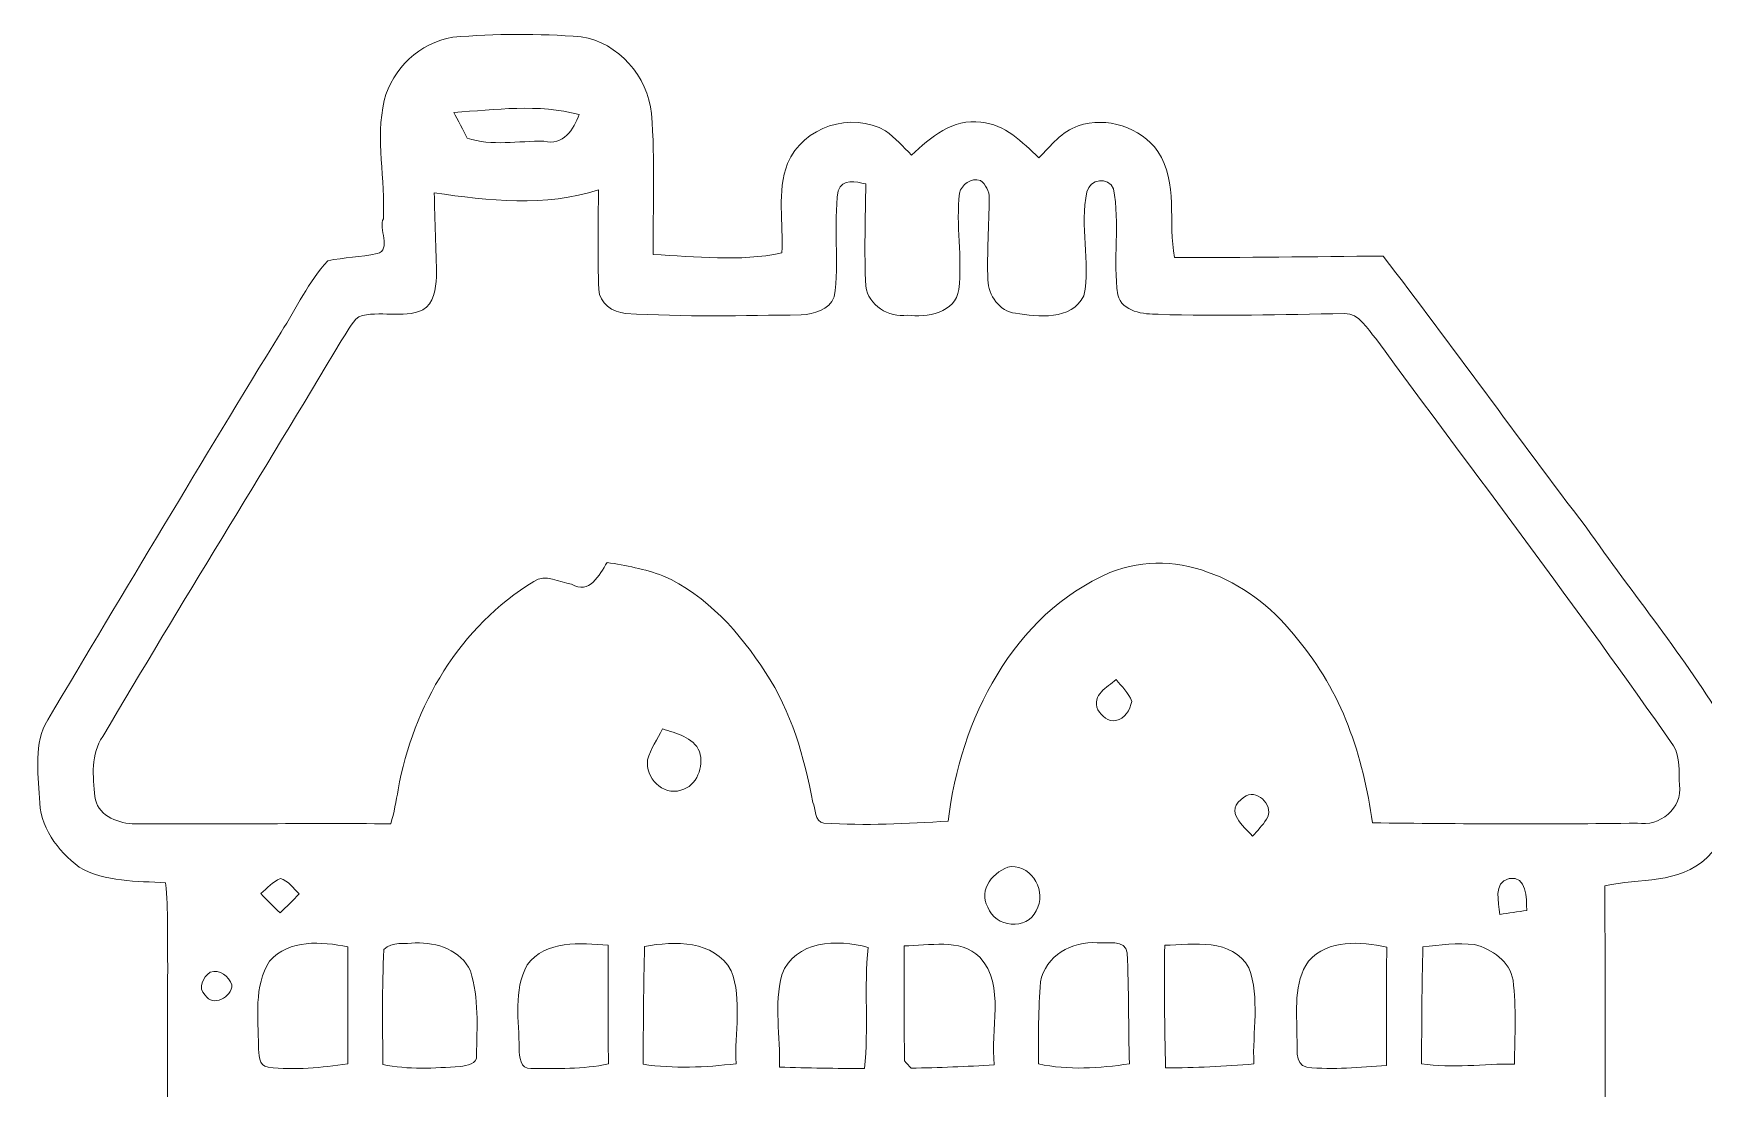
# Model space of a CAD drawing. Header units: centimetres. Extents: x -16.3 to 16.3, y -12.8 to 12.8.
# Drawn here: x -16.3 to 2.02, y 1.24 to 12.8 of the extents above; entities that cross this region are included whole.
import ezdxf

# ---------------------------------------------------------------- set-up
doc = ezdxf.new("R2010")
doc.units = ezdxf.units.CM
doc.header["$MEASUREMENT"] = 0
doc.layers.add('Layer 1', color=7, linetype='Continuous')

msp = doc.modelspace()

# ---------------------------------------------------------------- linework, layer by layer
at = {"layer": 'Layer 1', "color": 251, "lineweight": 9}
for points, knots in [([(-11.70433, 12.76209), (-11.23655, 12.80442), (-10.76383, 12.80371), (-10.29534, 12.76702), (-10.29534, 12.76702), (-9.88647, 12.70599), (-9.56368, 12.33064), (-9.52417, 11.92494), (-9.52417, 11.92494), (-9.48183, 11.412), (-9.509, 10.89624), (-9.50441, 10.38224), (-9.50441, 10.38224), (-9.03732, 10.35755), (-8.55684, 10.2997), (-8.09506, 10.39812), (-8.09506, 10.39812), (-8.07072, 10.72232), (-8.15504, 11.07016), (-8.03014, 11.38025), (-8.03014, 11.38025), (-7.86294, 11.78066), (-7.32918, 11.95458), (-6.95559, 11.73621), (-6.95559, 11.73621), (-6.85117, 11.6593), (-6.76262, 11.56335), (-6.67196, 11.47092), (-6.67196, 11.47092), (-6.46453, 11.66424), (-6.21546, 11.87344), (-5.90996, 11.83075), (-5.90996, 11.83075), (-5.64185, 11.80817), (-5.45911, 11.61027), (-5.2732, 11.44234), (-5.2732, 11.44234), (-5.14302, 11.57322), (-5.02378, 11.73021), (-4.84209, 11.79089), (-4.84209, 11.79089), (-4.5306, 11.89637), (-4.16088, 11.77995), (-3.96932, 11.51149), (-3.96932, 11.51149), (-3.74179, 11.16682), (-3.86138, 10.73361), (-3.78518, 10.34803), (-3.78518, 10.34803), (-3.02318, 10.34591), (-2.26118, 10.35685), (-1.49918, 10.36425), (-1.49918, 10.36425), (-0.74176, 9.38424), (-0.0242, 8.37388), (0.72933, 7.39069), (0.72933, 7.39069), (1.24191, 6.65903), (1.812, 5.96512), (2.27414, 5.19959), (2.27414, 5.19959), (2.43642, 4.73639), (2.43889, 4.12609), (2.05189, 3.76872), (2.05189, 3.76872), (1.74956, 3.47556), (1.31212, 3.54541), (0.935, 3.4618), (0.935, 3.4618), (0.94205, -0.94227), (0.93323, -5.34601), (0.93958, -9.75009), (0.93958, -9.75009), (1.07576, -9.81993), (1.23168, -9.87673), (1.322, -10.00832), (1.322, -10.00832), (1.51743, -10.28031), (1.44406, -10.71423), (1.1442, -10.88215), (1.1442, -10.88215), (0.91171, -10.97599), (0.65313, -10.94706), (0.40865, -10.95976), (0.40865, -10.95976), (-4.58951, -10.95024), (-9.58802, -10.96258), (-14.58582, -10.95376), (-14.58582, -10.95376), (-14.93613, -10.99327), (-15.32666, -10.73927), (-15.28997, -10.35686), (-15.28997, -10.35686), (-15.3256, -10.06371), (-15.06207, -9.87285), (-14.83524, -9.74973), (-14.83524, -9.74973), (-14.82606, -5.6367), (-14.83559, -1.52331), (-14.83065, 2.59009), (-14.83065, 2.59009), (-14.83453, 2.89101), (-14.8236, 3.19299), (-14.85288, 3.49285), (-14.85288, 3.49285), (-15.17108, 3.51578), (-15.51433, 3.49673), (-15.79973, 3.66642), (-15.79973, 3.66642), (-16.03927, 3.84245), (-16.24176, 4.11444), (-16.23541, 4.42454), (-16.23541, 4.42454), (-16.25129, 4.70746), (-16.3035, 5.02285), (-16.14616, 5.27932), (-16.14616, 5.27932), (-15.3009, 6.70101), (-14.44965, 8.11953), (-13.58676, 9.53029), (-13.58676, 9.53029), (-13.41919, 9.79311), (-13.28443, 10.07992), (-13.07523, 10.31345), (-13.07523, 10.31345), (-12.89637, 10.34909), (-12.71187, 10.35191), (-12.53371, 10.39176), (-12.53371, 10.39176), (-12.36826, 10.4274), (-12.5256, 10.67611), (-12.46492, 10.77383), (-12.46492, 10.77383), (-12.44093, 11.20457), (-12.55418, 11.64237), (-12.45505, 12.06817), (-12.45505, 12.06817), (-12.36932, 12.42095), (-12.06064, 12.70247), (-11.70433, 12.76209), (-11.70433, 12.76209), (-11.70433, 12.76209), (-11.70433, 12.76209), (-11.70433, 12.76209)], [0, 0, 0, 0, 0.02702703, 0.02702703, 0.02702703, 0.02702703, 0.05405405, 0.05405405, 0.05405405, 0.05405405, 0.08108108, 0.08108108, 0.08108108, 0.08108108, 0.10810811, 0.10810811, 0.10810811, 0.10810811, 0.13513514, 0.13513514, 0.13513514, 0.13513514, 0.16216216, 0.16216216, 0.16216216, 0.16216216, 0.18918919, 0.18918919, 0.18918919, 0.18918919, 0.21621622, 0.21621622, 0.21621622, 0.21621622, 0.24324324, 0.24324324, 0.24324324, 0.24324324, 0.27027027, 0.27027027, 0.27027027, 0.27027027, 0.2972973, 0.2972973, 0.2972973, 0.2972973, 0.32432432, 0.32432432, 0.32432432, 0.32432432, 0.35135135, 0.35135135, 0.35135135, 0.35135135, 0.37837838, 0.37837838, 0.37837838, 0.37837838, 0.40540541, 0.40540541, 0.40540541, 0.40540541, 0.43243243, 0.43243243, 0.43243243, 0.43243243, 0.45945946, 0.45945946, 0.45945946, 0.45945946, 0.48648649, 0.48648649, 0.48648649, 0.48648649, 0.51351351, 0.51351351, 0.51351351, 0.51351351, 0.54054054, 0.54054054, 0.54054054, 0.54054054, 0.56756757, 0.56756757, 0.56756757, 0.56756757, 0.59459459, 0.59459459, 0.59459459, 0.59459459, 0.62162162, 0.62162162, 0.62162162, 0.62162162, 0.64864865, 0.64864865, 0.64864865, 0.64864865, 0.67567568, 0.67567568, 0.67567568, 0.67567568, 0.7027027, 0.7027027, 0.7027027, 0.7027027, 0.72972973, 0.72972973, 0.72972973, 0.72972973, 0.75675676, 0.75675676, 0.75675676, 0.75675676, 0.78378378, 0.78378378, 0.78378378, 0.78378378, 0.81081081, 0.81081081, 0.81081081, 0.81081081, 0.83783784, 0.83783784, 0.83783784, 0.83783784, 0.86486486, 0.86486486, 0.86486486, 0.86486486, 0.89189189, 0.89189189, 0.89189189, 0.89189189, 0.91891892, 0.91891892, 0.91891892, 0.91891892, 0.94594595, 0.94594595, 0.94594595, 0.94594595, 1, 1, 1, 1]), ([(-11.69093, 11.938), (-11.65459, 11.86779), (-11.58157, 11.72774), (-11.54523, 11.65754), (-11.54523, 11.65754), (-11.27747, 11.56476), (-10.98079, 11.62932), (-10.7035, 11.62191), (-10.7035, 11.62191), (-10.49325, 11.57005), (-10.37718, 11.7542), (-10.31545, 11.91542), (-10.31545, 11.91542), (-10.76171, 12.03501), (-11.2369, 11.96798), (-11.69093, 11.938), (-11.69093, 11.938), (-11.69093, 11.938), (-11.69093, 11.938), (-11.69093, 11.938)], [0, 0, 0, 0, 0.16666667, 0.16666667, 0.16666667, 0.16666667, 0.33333333, 0.33333333, 0.33333333, 0.33333333, 0.5, 0.5, 0.5, 0.5, 0.66666667, 0.66666667, 0.66666667, 0.66666667, 1, 1, 1, 1]), ([(-7.4777, 11.08004), (-7.52921, 10.69551), (-7.46148, 10.3004), (-7.51933, 9.91552), (-7.51933, 9.91552), (-7.57154, 9.77229), (-7.7437, 9.72855), (-7.88058, 9.71937), (-7.88058, 9.71937), (-8.52263, 9.71125), (-9.1668, 9.69433), (-9.8078, 9.73596), (-9.8078, 9.73596), (-9.94891, 9.74584), (-10.09531, 9.84567), (-10.10061, 9.99771), (-10.10061, 9.99771), (-10.11859, 10.36108), (-10.1059, 10.72515), (-10.1059, 11.08886), (-10.1059, 11.08886), (-10.6841, 10.90154), (-11.31381, 10.96997), (-11.90577, 11.05676), (-11.90577, 11.05676), (-11.90224, 10.74949), (-11.88566, 10.44222), (-11.88143, 10.13495), (-11.88143, 10.13495), (-11.89272, 10.00513), (-11.90577, 9.84355), (-12.03277, 9.77476), (-12.03277, 9.77476), (-12.2529, 9.6714), (-12.50831, 9.77582), (-12.7355, 9.69856), (-12.7355, 9.69856), (-12.82123, 9.62942), (-12.86215, 9.52005), (-12.92812, 9.43398), (-12.92812, 9.43398), (-13.79172, 7.98406), (-14.68425, 6.55108), (-15.54291, 5.09799), (-15.54291, 5.09799), (-15.67591, 4.90749), (-15.65156, 4.65772), (-15.62899, 4.43865), (-15.62899, 4.43865), (-15.60817, 4.24532), (-15.3958, 4.14937), (-15.22188, 4.14196), (-15.22188, 4.14196), (-14.27573, 4.13314), (-13.32958, 4.14937), (-12.38308, 4.14055), (-12.38308, 4.14055), (-12.34815, 4.26296), (-12.32346, 4.38855), (-12.30229, 4.51379), (-12.30229, 4.51379), (-12.14354, 5.4303), (-11.61967, 6.31049), (-10.81463, 6.79661), (-10.81463, 6.79661), (-10.68728, 6.88869), (-10.53593, 6.78356), (-10.40223, 6.76733), (-10.40223, 6.76733), (-10.20502, 6.64739), (-10.09108, 6.86999), (-10.01135, 7.00475), (-10.01135, 7.00475), (-9.80392, 6.97371), (-9.59613, 6.93208), (-9.39857, 6.85941), (-9.39857, 6.85941), (-8.91563, 6.64739), (-8.55368, 6.23323), (-8.27181, 5.7986), (-8.27181, 5.7986), (-7.98888, 5.37245), (-7.84812, 4.87221), (-7.75252, 4.37479), (-7.75252, 4.37479), (-7.72535, 4.31553), (-7.73558, 4.15925), (-7.63222, 4.14866), (-7.63222, 4.14866), (-7.17855, 4.11868), (-6.7217, 4.1409), (-6.26803, 4.17018), (-6.26803, 4.17018), (-6.14209, 5.27967), (-5.5593, 6.43114), (-4.49567, 6.89504), (-4.49567, 6.89504), (-3.73508, 7.20125), (-2.89935, 6.77792), (-2.43827, 6.16302), (-2.43827, 6.16302), (-1.95285, 5.59893), (-1.71649, 4.8768), (-1.61418, 4.15113), (-1.61418, 4.15113), (-0.64615, 4.1402), (0.32222, 4.13173), (1.2906, 4.14796), (1.2906, 4.14796), (1.53225, 4.10315), (1.79225, 4.312), (1.75168, 4.56635), (1.75168, 4.56635), (1.74639, 4.70887), (1.76438, 4.86904), (1.68571, 4.99568), (1.68571, 4.99568), (0.63443, 6.50981), (-0.48811, 7.97242), (-1.5775, 9.45903), (-1.5775, 9.45903), (-1.67592, 9.56592), (-1.7553, 9.73596), (-1.92285, 9.73419), (-1.92285, 9.73419), (-2.60302, 9.72432), (-3.28423, 9.70032), (-3.96404, 9.72573), (-3.96404, 9.72573), (-4.1242, 9.72573), (-4.35985, 9.75006), (-4.4096, 9.9388), (-4.4096, 9.9388), (-4.4611, 10.32263), (-4.38631, 10.72197), (-4.45405, 11.10156), (-4.45405, 11.10156), (-4.51331, 11.24338), (-4.7151, 11.20775), (-4.74756, 11.06734), (-4.74756, 11.06734), (-4.8294, 10.6934), (-4.70346, 10.30428), (-4.78001, 9.92928), (-4.78001, 9.92928), (-4.92042, 9.65199), (-5.28096, 9.69821), (-5.53143, 9.73737), (-5.53143, 9.73737), (-5.70958, 9.75854), (-5.8267, 9.93174), (-5.83411, 10.10214), (-5.83411, 10.10214), (-5.84399, 10.40129), (-5.82247, 10.7001), (-5.81824, 10.9989), (-5.81824, 10.9989), (-5.81683, 11.0751), (-5.85563, 11.14777), (-5.9156, 11.19328), (-5.9156, 11.19328), (-6.01615, 11.22503), (-6.12127, 11.15024), (-6.14561, 11.05323), (-6.14561, 11.05323), (-6.18583, 10.70327), (-6.1114, 10.34767), (-6.15196, 9.99842), (-6.15196, 9.99842), (-6.18689, 9.74053), (-6.50756, 9.68798), (-6.71711, 9.71655), (-6.71711, 9.71655), (-6.92102, 9.68516), (-7.14645, 9.8238), (-7.17326, 10.03264), (-7.17326, 10.03264), (-7.1916, 10.40659), (-7.17573, 10.78089), (-7.17326, 11.15448), (-7.17326, 11.15448), (-7.28015, 11.17917), (-7.42902, 11.21445), (-7.4777, 11.08004), (-7.4777, 11.08004), (-7.4777, 11.08004), (-7.4777, 11.08004), (-7.4777, 11.08004)], [0, 0, 0, 0, 0.02083333, 0.02083333, 0.02083333, 0.02083333, 0.04166667, 0.04166667, 0.04166667, 0.04166667, 0.0625, 0.0625, 0.0625, 0.0625, 0.08333333, 0.08333333, 0.08333333, 0.08333333, 0.10416667, 0.10416667, 0.10416667, 0.10416667, 0.125, 0.125, 0.125, 0.125, 0.14583333, 0.14583333, 0.14583333, 0.14583333, 0.16666667, 0.16666667, 0.16666667, 0.16666667, 0.1875, 0.1875, 0.1875, 0.1875, 0.20833333, 0.20833333, 0.20833333, 0.20833333, 0.22916667, 0.22916667, 0.22916667, 0.22916667, 0.25, 0.25, 0.25, 0.25, 0.27083333, 0.27083333, 0.27083333, 0.27083333, 0.29166667, 0.29166667, 0.29166667, 0.29166667, 0.3125, 0.3125, 0.3125, 0.3125, 0.33333333, 0.33333333, 0.33333333, 0.33333333, 0.35416667, 0.35416667, 0.35416667, 0.35416667, 0.375, 0.375, 0.375, 0.375, 0.39583333, 0.39583333, 0.39583333, 0.39583333, 0.41666667, 0.41666667, 0.41666667, 0.41666667, 0.4375, 0.4375, 0.4375, 0.4375, 0.45833333, 0.45833333, 0.45833333, 0.45833333, 0.47916667, 0.47916667, 0.47916667, 0.47916667, 0.5, 0.5, 0.5, 0.5, 0.52083333, 0.52083333, 0.52083333, 0.52083333, 0.54166667, 0.54166667, 0.54166667, 0.54166667, 0.5625, 0.5625, 0.5625, 0.5625, 0.58333333, 0.58333333, 0.58333333, 0.58333333, 0.60416667, 0.60416667, 0.60416667, 0.60416667, 0.625, 0.625, 0.625, 0.625, 0.64583333, 0.64583333, 0.64583333, 0.64583333, 0.66666667, 0.66666667, 0.66666667, 0.66666667, 0.6875, 0.6875, 0.6875, 0.6875, 0.70833333, 0.70833333, 0.70833333, 0.70833333, 0.72916667, 0.72916667, 0.72916667, 0.72916667, 0.75, 0.75, 0.75, 0.75, 0.77083333, 0.77083333, 0.77083333, 0.77083333, 0.79166667, 0.79166667, 0.79166667, 0.79166667, 0.8125, 0.8125, 0.8125, 0.8125, 0.83333333, 0.83333333, 0.83333333, 0.83333333, 0.85416667, 0.85416667, 0.85416667, 0.85416667, 0.875, 0.875, 0.875, 0.875, 0.89583333, 0.89583333, 0.89583333, 0.89583333, 0.91666667, 0.91666667, 0.91666667, 0.91666667, 0.9375, 0.9375, 0.9375, 0.9375, 0.95833333, 0.95833333, 0.95833333, 0.95833333, 1, 1, 1, 1]), ([(-4.62726, 5.38938), (-4.58456, 5.32412), (-4.51472, 5.25321), (-4.42864, 5.27226), (-4.42864, 5.27226), (-4.32987, 5.29131), (-4.27448, 5.39115), (-4.25578, 5.48181), (-4.25578, 5.48181), (-4.29, 5.576), (-4.36515, 5.64656), (-4.42794, 5.72135), (-4.42794, 5.72135), (-4.52672, 5.63492), (-4.69252, 5.55766), (-4.62726, 5.38938), (-4.62726, 5.38938), (-4.62726, 5.38938), (-4.62726, 5.38938), (-4.62726, 5.38938)], [0, 0, 0, 0, 0.16666667, 0.16666667, 0.16666667, 0.16666667, 0.33333333, 0.33333333, 0.33333333, 0.33333333, 0.5, 0.5, 0.5, 0.5, 0.66666667, 0.66666667, 0.66666667, 0.66666667, 1, 1, 1, 1]), ([(-9.40281, 5.18054), (-9.45749, 5.06871), (-9.53474, 4.96429), (-9.5658, 4.84187), (-9.5658, 4.84187), (-9.59719, 4.64855), (-9.40139, 4.44535), (-9.20067, 4.5085), (-9.20067, 4.5085), (-9.02428, 4.55436), (-8.94596, 4.76849), (-8.99606, 4.93183), (-8.99606, 4.93183), (-9.06449, 5.09129), (-9.2564, 5.13221), (-9.40281, 5.18054), (-9.40281, 5.18054), (-9.40281, 5.18054), (-9.40281, 5.18054), (-9.40281, 5.18054)], [0, 0, 0, 0, 0.16666667, 0.16666667, 0.16666667, 0.16666667, 0.33333333, 0.33333333, 0.33333333, 0.33333333, 0.5, 0.5, 0.5, 0.5, 0.66666667, 0.66666667, 0.66666667, 0.66666667, 1, 1, 1, 1]), ([(-3.0006, 4.44782), (-3.08033, 4.39667), (-3.17628, 4.312), (-3.09691, 4.19876), (-3.09691, 4.19876), (-3.05387, 4.12503), (-2.98896, 4.06823), (-2.93075, 4.00649), (-2.93075, 4.00649), (-2.87678, 4.06506), (-2.81963, 4.12221), (-2.77835, 4.191), (-2.77835, 4.191), (-2.68557, 4.318), (-2.8609, 4.5159), (-3.0006, 4.44782), (-3.0006, 4.44782), (-3.0006, 4.44782), (-3.0006, 4.44782), (-3.0006, 4.44782)], [0, 0, 0, 0, 0.16666667, 0.16666667, 0.16666667, 0.16666667, 0.33333333, 0.33333333, 0.33333333, 0.33333333, 0.5, 0.5, 0.5, 0.5, 0.66666667, 0.66666667, 0.66666667, 0.66666667, 1, 1, 1, 1]), ([(-5.57905, 3.67312), (-5.76497, 3.63326), (-5.94665, 3.41418), (-5.83411, 3.22721), (-5.83411, 3.22721), (-5.75862, 3.00461), (-5.40125, 2.96756), (-5.30389, 3.18805), (-5.30389, 3.18805), (-5.18465, 3.39513), (-5.33987, 3.67453), (-5.57905, 3.67312), (-5.57905, 3.67312), (-5.57905, 3.67312), (-5.57905, 3.67312), (-5.57905, 3.67312)], [0, 0, 0, 0, 0.2, 0.2, 0.2, 0.2, 0.4, 0.4, 0.4, 0.4, 0.6, 0.6, 0.6, 0.6, 1, 1, 1, 1]), ([(-13.8076, 3.37537), (-13.73951, 3.30305), (-13.66966, 3.2325), (-13.59734, 3.16441), (-13.59734, 3.16441), (-13.52537, 3.23179), (-13.45552, 3.30129), (-13.38779, 3.37255), (-13.38779, 3.37255), (-13.45305, 3.43041), (-13.50526, 3.5186), (-13.59381, 3.54047), (-13.59381, 3.54047), (-13.67742, 3.50379), (-13.74092, 3.4357), (-13.8076, 3.37537), (-13.8076, 3.37537), (-13.8076, 3.37537), (-13.8076, 3.37537), (-13.8076, 3.37537)], [0, 0, 0, 0, 0.16666667, 0.16666667, 0.16666667, 0.16666667, 0.33333333, 0.33333333, 0.33333333, 0.33333333, 0.5, 0.5, 0.5, 0.5, 0.66666667, 0.66666667, 0.66666667, 0.66666667, 1, 1, 1, 1]), ([(-0.21753, 3.14783), (-0.11945, 3.16194), (-0.02138, 3.17676), (0.07704, 3.19193), (0.07704, 3.19193), (0.07281, 3.32704), (0.08233, 3.57117), (-0.11663, 3.54118), (-0.11663, 3.54118), (-0.29514, 3.49144), (-0.22917, 3.28647), (-0.21753, 3.14783), (-0.21753, 3.14783), (-0.21753, 3.14783), (-0.21753, 3.14783), (-0.21753, 3.14783)], [0, 0, 0, 0, 0.2, 0.2, 0.2, 0.2, 0.4, 0.4, 0.4, 0.4, 0.6, 0.6, 0.6, 0.6, 1, 1, 1, 1]), ([(-13.71235, 2.63489), (-13.8912, 2.36184), (-13.833, 2.01083), (-13.83511, 1.70215), (-13.83511, 1.70215), (-13.82629, 1.61784), (-13.84287, 1.48378), (-13.72822, 1.47249), (-13.72822, 1.47249), (-13.43824, 1.43721), (-13.14331, 1.46932), (-12.85474, 1.50847), (-12.85474, 1.50847), (-12.85545, 1.93639), (-12.85474, 2.36467), (-12.85333, 2.79259), (-12.85333, 2.79259), (-13.14508, 2.84903), (-13.49503, 2.87866), (-13.71235, 2.63489), (-13.71235, 2.63489), (-13.71235, 2.63489), (-13.71235, 2.63489), (-13.71235, 2.63489)], [0, 0, 0, 0, 0.14285714, 0.14285714, 0.14285714, 0.14285714, 0.28571429, 0.28571429, 0.28571429, 0.28571429, 0.42857143, 0.42857143, 0.42857143, 0.42857143, 0.57142857, 0.57142857, 0.57142857, 0.57142857, 0.71428571, 0.71428571, 0.71428571, 0.71428571, 1, 1, 1, 1]), ([(-12.45787, 2.76119), (-12.48397, 2.34209), (-12.46916, 1.92228), (-12.47233, 1.50248), (-12.47233, 1.50248), (-12.19399, 1.44251), (-11.90506, 1.46261), (-11.62284, 1.48025), (-11.62284, 1.48025), (-11.55158, 1.49189), (-11.43093, 1.50283), (-11.44293, 1.60055), (-11.44293, 1.60055), (-11.4394, 1.90888), (-11.41329, 2.2292), (-11.50925, 2.5273), (-11.50925, 2.5273), (-11.61085, 2.75378), (-11.88072, 2.84374), (-12.11426, 2.83492), (-12.11426, 2.83492), (-12.22292, 2.81763), (-12.37179, 2.85503), (-12.45787, 2.76119), (-12.45787, 2.76119), (-12.45787, 2.76119), (-12.45787, 2.76119), (-12.45787, 2.76119)], [0, 0, 0, 0, 0.125, 0.125, 0.125, 0.125, 0.25, 0.25, 0.25, 0.25, 0.375, 0.375, 0.375, 0.375, 0.5, 0.5, 0.5, 0.5, 0.625, 0.625, 0.625, 0.625, 0.75, 0.75, 0.75, 0.75, 1, 1, 1, 1]), ([(-10.88554, 2.59362), (-11.04499, 2.31528), (-10.97338, 1.97873), (-10.9762, 1.67393), (-10.9762, 1.67393), (-10.97232, 1.59102), (-10.96174, 1.44674), (-10.84708, 1.45979), (-10.84708, 1.45979), (-10.56416, 1.45767), (-10.27523, 1.44956), (-9.99654, 1.50777), (-9.99654, 1.50777), (-9.99795, 1.94169), (-9.9983, 2.3756), (-9.99971, 2.80917), (-9.99971, 2.80917), (-10.30486, 2.83069), (-10.68234, 2.87267), (-10.88554, 2.59362), (-10.88554, 2.59362), (-10.88554, 2.59362), (-10.88554, 2.59362), (-10.88554, 2.59362)], [0, 0, 0, 0, 0.14285714, 0.14285714, 0.14285714, 0.14285714, 0.28571429, 0.28571429, 0.28571429, 0.28571429, 0.42857143, 0.42857143, 0.42857143, 0.42857143, 0.57142857, 0.57142857, 0.57142857, 0.57142857, 0.71428571, 0.71428571, 0.71428571, 0.71428571, 1, 1, 1, 1]), ([(-9.59896, 2.79717), (-9.61166, 2.36643), (-9.61271, 1.93534), (-9.61448, 1.50424), (-9.61448, 1.50424), (-9.27722, 1.45556), (-8.93291, 1.46967), (-8.59566, 1.51094), (-8.59566, 1.51094), (-8.6133, 1.84573), (-8.52686, 2.20909), (-8.64787, 2.52941), (-8.64787, 2.52941), (-8.84295, 2.87126), (-9.26735, 2.85326), (-9.59896, 2.79717), (-9.59896, 2.79717), (-9.59896, 2.79717), (-9.59896, 2.79717), (-9.59896, 2.79717)], [0, 0, 0, 0, 0.16666667, 0.16666667, 0.16666667, 0.16666667, 0.33333333, 0.33333333, 0.33333333, 0.33333333, 0.5, 0.5, 0.5, 0.5, 0.66666667, 0.66666667, 0.66666667, 0.66666667, 1, 1, 1, 1]), ([(-8.094, 2.48602), (-8.18008, 2.15864), (-8.11059, 1.80834), (-8.11941, 1.47284), (-8.11941, 1.47284), (-7.80826, 1.46332), (-7.49675, 1.45944), (-7.18525, 1.45732), (-7.18525, 1.45732), (-7.14115, 1.89865), (-7.19231, 2.34456), (-7.14786, 2.78624), (-7.14786, 2.78624), (-7.4837, 2.87831), (-7.94831, 2.86561), (-8.094, 2.48602), (-8.094, 2.48602), (-8.094, 2.48602), (-8.094, 2.48602), (-8.094, 2.48602)], [0, 0, 0, 0, 0.16666667, 0.16666667, 0.16666667, 0.16666667, 0.33333333, 0.33333333, 0.33333333, 0.33333333, 0.5, 0.5, 0.5, 0.5, 0.66666667, 0.66666667, 0.66666667, 0.66666667, 1, 1, 1, 1]), ([(-6.75345, 2.80458), (-6.75345, 2.38372), (-6.75345, 1.9625), (-6.74816, 1.54093), (-6.74816, 1.54093), (-6.72417, 1.51447), (-6.70018, 1.48801), (-6.67584, 1.4612), (-6.67584, 1.4612), (-6.37139, 1.4672), (-6.0673, 1.48061), (-5.7632, 1.49719), (-5.7632, 1.49719), (-5.81118, 1.88348), (-5.63903, 2.35832), (-5.92195, 2.68005), (-5.92195, 2.68005), (-6.14173, 2.89066), (-6.4804, 2.79999), (-6.75345, 2.80458), (-6.75345, 2.80458), (-6.75345, 2.80458), (-6.75345, 2.80458), (-6.75345, 2.80458)], [0, 0, 0, 0, 0.14285714, 0.14285714, 0.14285714, 0.14285714, 0.28571429, 0.28571429, 0.28571429, 0.28571429, 0.42857143, 0.42857143, 0.42857143, 0.42857143, 0.57142857, 0.57142857, 0.57142857, 0.57142857, 0.71428571, 0.71428571, 0.71428571, 0.71428571, 1, 1, 1, 1]), ([(-5.25626, 2.40735), (-5.28343, 2.10855), (-5.27566, 1.80798), (-5.27919, 1.50777), (-5.27919, 1.50777), (-4.95111, 1.43898), (-4.60997, 1.45873), (-4.28048, 1.51024), (-4.28048, 1.51024), (-4.29459, 1.91593), (-4.28471, 2.32198), (-4.30694, 2.72662), (-4.30694, 2.72662), (-4.31152, 2.87902), (-4.55352, 2.82575), (-4.63502, 2.83633), (-4.63502, 2.83633), (-4.90878, 2.86067), (-5.20511, 2.68957), (-5.25626, 2.40735), (-5.25626, 2.40735), (-5.25626, 2.40735), (-5.25626, 2.40735), (-5.25626, 2.40735)], [0, 0, 0, 0, 0.14285714, 0.14285714, 0.14285714, 0.14285714, 0.28571429, 0.28571429, 0.28571429, 0.28571429, 0.42857143, 0.42857143, 0.42857143, 0.42857143, 0.57142857, 0.57142857, 0.57142857, 0.57142857, 0.71428571, 0.71428571, 0.71428571, 0.71428571, 1, 1, 1, 1]), ([(-3.89419, 2.80846), (-3.89736, 2.36079), (-3.89736, 1.91311), (-3.88431, 1.46508), (-3.88431, 1.46508), (-3.56116, 1.46473), (-3.23767, 1.4799), (-2.91593, 1.50918), (-2.91593, 1.50918), (-2.93357, 1.85561), (-2.84644, 2.23061), (-2.97203, 2.56222), (-2.97203, 2.56222), (-3.15618, 2.88995), (-3.57598, 2.81975), (-3.89419, 2.80846), (-3.89419, 2.80846), (-3.89419, 2.80846), (-3.89419, 2.80846), (-3.89419, 2.80846)], [0, 0, 0, 0, 0.16666667, 0.16666667, 0.16666667, 0.16666667, 0.33333333, 0.33333333, 0.33333333, 0.33333333, 0.5, 0.5, 0.5, 0.5, 0.66666667, 0.66666667, 0.66666667, 0.66666667, 1, 1, 1, 1]), ([(-2.31586, 2.63419), (-2.48731, 2.39889), (-2.44074, 2.07962), (-2.44427, 1.80798), (-2.44427, 1.80798), (-2.42416, 1.70991), (-2.48872, 1.50001), (-2.33384, 1.47284), (-2.33384, 1.47284), (-2.04527, 1.43933), (-1.75212, 1.47214), (-1.46249, 1.49119), (-1.46249, 1.49119), (-1.46143, 1.92405), (-1.46073, 2.35655), (-1.45896, 2.78906), (-1.45896, 2.78906), (-1.7493, 2.8455), (-2.09713, 2.88325), (-2.31586, 2.63419), (-2.31586, 2.63419), (-2.31586, 2.63419), (-2.31586, 2.63419), (-2.31586, 2.63419)], [0, 0, 0, 0, 0.14285714, 0.14285714, 0.14285714, 0.14285714, 0.28571429, 0.28571429, 0.28571429, 0.28571429, 0.42857143, 0.42857143, 0.42857143, 0.42857143, 0.57142857, 0.57142857, 0.57142857, 0.57142857, 0.71428571, 0.71428571, 0.71428571, 0.71428571, 1, 1, 1, 1]), ([(-1.06209, 2.79259), (-1.07408, 2.36502), (-1.07514, 1.93745), (-1.07654, 1.50953), (-1.07654, 1.50953), (-0.73965, 1.45556), (-0.39744, 1.51094), (-0.05807, 1.50742), (-0.05807, 1.50742), (-0.05278, 1.81363), (-0.0369, 2.12196), (-0.07324, 2.4264), (-0.07324, 2.4264), (-0.10605, 2.63242), (-0.30678, 2.76648), (-0.49446, 2.81693), (-0.49446, 2.81693), (-0.6832, 2.83845), (-0.87441, 2.8134), (-1.06209, 2.79259), (-1.06209, 2.79259), (-1.06209, 2.79259), (-1.06209, 2.79259), (-1.06209, 2.79259)], [0, 0, 0, 0, 0.14285714, 0.14285714, 0.14285714, 0.14285714, 0.28571429, 0.28571429, 0.28571429, 0.28571429, 0.42857143, 0.42857143, 0.42857143, 0.42857143, 0.57142857, 0.57142857, 0.57142857, 0.57142857, 0.71428571, 0.71428571, 0.71428571, 0.71428571, 1, 1, 1, 1]), ([(-14.36287, 2.51319), (-14.44401, 2.46027), (-14.50504, 2.34209), (-14.41966, 2.26307), (-14.41966, 2.26307), (-14.33676, 2.12513), (-14.12615, 2.24155), (-14.12615, 2.37525), (-14.12615, 2.37525), (-14.16108, 2.46697), (-14.26056, 2.54952), (-14.36287, 2.51319), (-14.36287, 2.51319), (-14.36287, 2.51319), (-14.36287, 2.51319), (-14.36287, 2.51319)], [0, 0, 0, 0, 0.2, 0.2, 0.2, 0.2, 0.4, 0.4, 0.4, 0.4, 0.6, 0.6, 0.6, 0.6, 1, 1, 1, 1])]:
    msp.add_open_spline(points, degree=3, knots=knots, dxfattribs=at)

doc.saveas('drawing.dxf')
